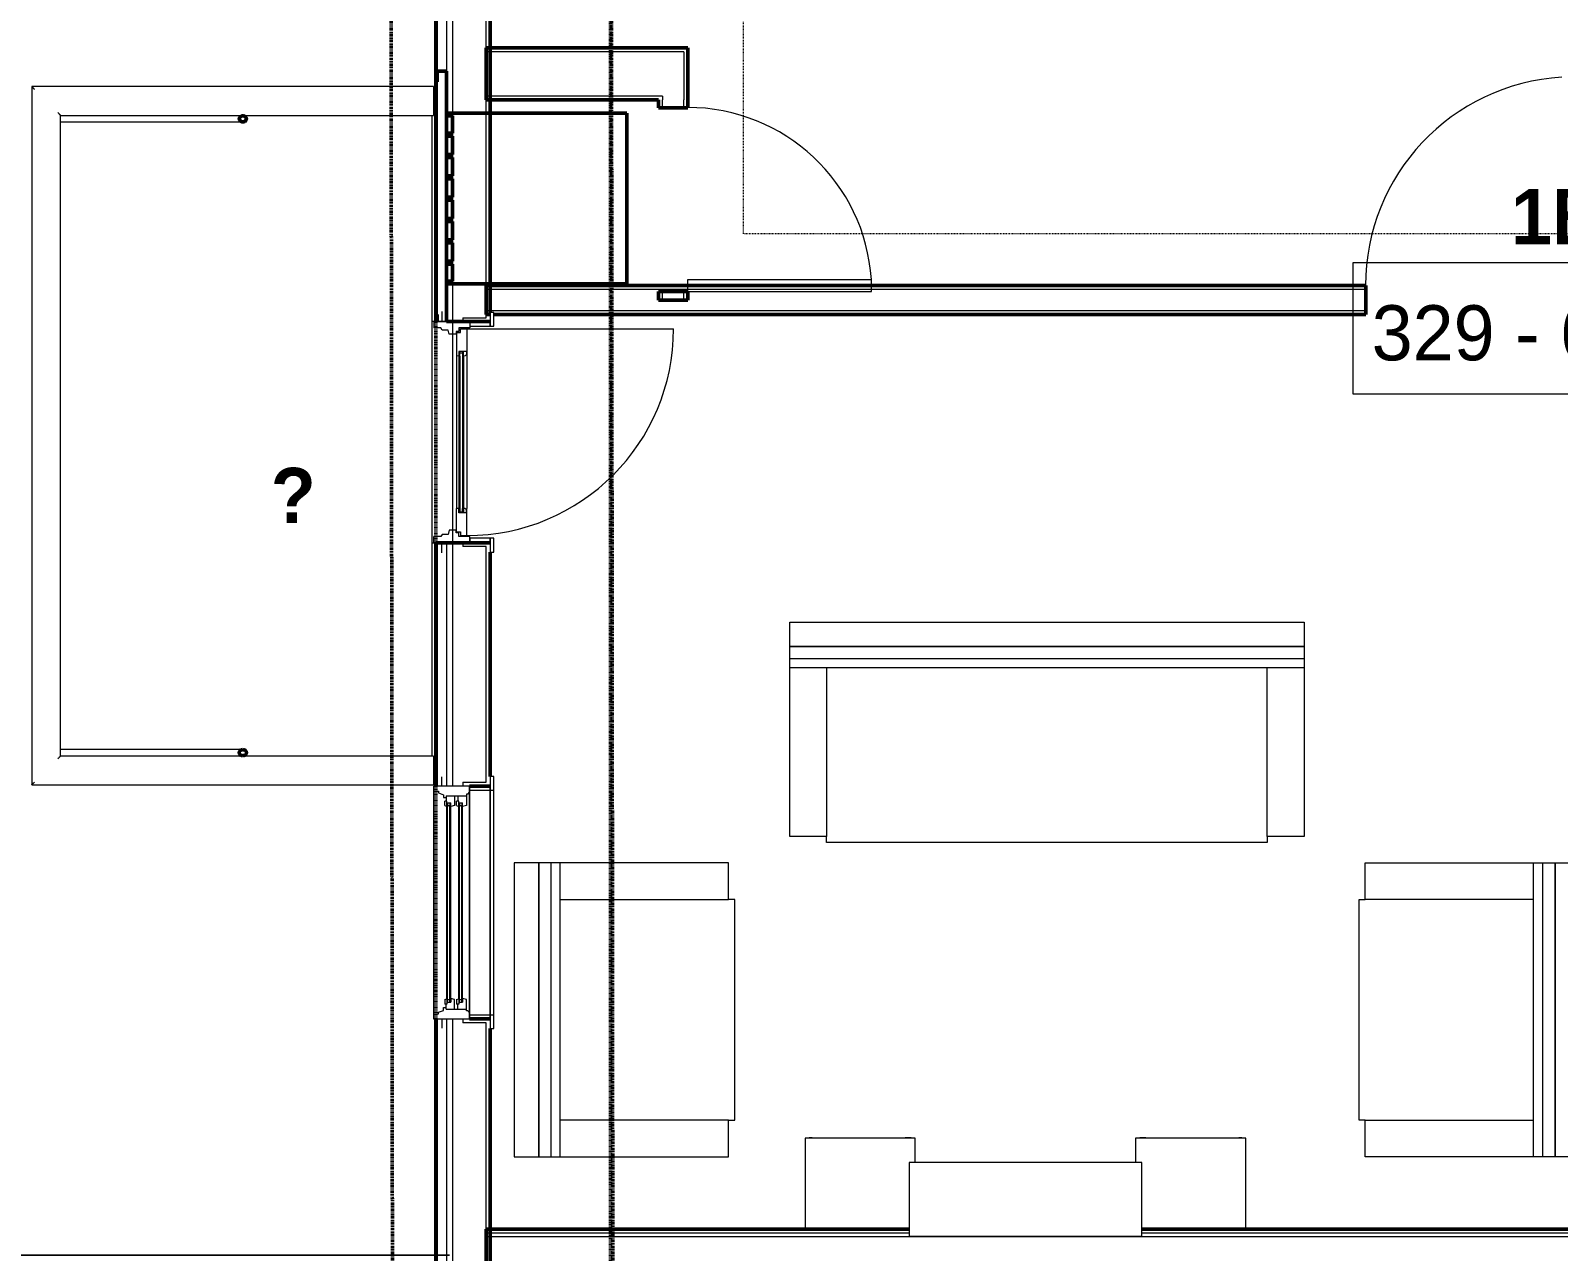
# Model space of a CAD drawing. Header units: inches. Extents: x -4217 to -1814, y 9706 to 12425.
# Drawn here: x -3926.9 to -3677.4, y 10550.8 to 10750.2 of the extents above; entities that cross this region are included whole.
import ezdxf

# ---------------------------------------------------------------- set-up
doc = ezdxf.new("R2010")
doc.units = ezdxf.units.IN
doc.header["$MEASUREMENT"] = 0
for name, pattern in [('Dash', [0.25, 0.125, -0.125]), ('Dash 1_16_', [0.125, 0.0625, -0.0625]), ('Double Dash 3_8_', [1, 0.375, -0.125, 0.125, -0.125, 0.125, -0.125])]:
    doc.linetypes.add(name, pattern=pattern)
for name, color, linetype, lineweight in [('A-ANNO-DIMS', 211, 'Continuous', 9), ('A-ANNO-DIMS-96', 211, 'Continuous', 9), ('A-AREA-IDEN', 2, 'Continuous', 9), ('A-DOOR-1', 250, 'Continuous', 9), ('A-DOOR-2', 90, 'Continuous', 20), ('A-DOOR-FRAM-1', 90, 'Continuous', 20), ('A-DOOR-FRAM-2', 250, 'Continuous', 9), ('A-DOOR-GLAZ-1', 250, 'Continuous', 9), ('A-FLOR-1', 50, 'Continuous', 13), ('A-FLOR-HRAL-1', 254, 'Continuous', 9), ('A-FLOR-HRAL-2', 250, 'Continuous', 9), ('A-GENM-3', 10, 'Continuous', 50), ('A-GLAZ-1', 250, 'Continuous', 9), ('A-GLAZ-2', 90, 'Continuous', 20), ('A-GLAZ-4', 10, 'Continuous', 50), ('A-WALL', 113, 'Continuous', 13), ('A-WALL-3', 10, 'Continuous', 50), ('A-WALL-4', 50, 'Continuous', 13), ('C-PROP-LINE-1', 10, 'Double Dash 3_8_', 50), ('C-PROP-LINE-2', 91, 'Dash 1_16_', 50), ('I-FURN', 30, 'Continuous', 9), ('I-FURN-1', 250, 'Continuous', 9), ('I-FURN-HDLN-1', 250, 'Dash', 9), ('I-WALL-3', 2, 'Continuous', 50)]:
    doc.layers.add(name, color=color, linetype=linetype, lineweight=lineweight)
doc.styles.add('Century Gothic', font='ufonts.com_century-gothic.ttf', dxfattribs={"height": 9})
doc.styles.add('Century Gothic_B', font='GOTHICB.TTF', dxfattribs={"height": 9})
doc.dimstyles.new('OD__1_8__Tol__', dxfattribs={"dimscale": 12, "dimtxt": 9.397514, "dimasz": 1, "dimexe": 0.75, "dimexo": 0.5, "dimgap": 0.125, "dimtad": 1, "dimdec": 3, "dimrnd": 0.125, "dimzin": 3, "dimdsep": 46, "dimlunit": 4, "dimtxsty": 'Century Gothic', "dimblk1": 'OBLIQUE', "dimblk2": 'OBLIQUE', "dimsah": 1, "dimcen": 0.09, "dimdle": 0.75, "dimazin": 0, "dimtfac": 1, "dimtdec": 4, "dimtix": 1, "dimtmove": 0, "dimatfit": 3, "dimfxl": 1, "dimtvp": 1, "dimtfill": 1, "dimfrac": 2, "dimtolj": 1, "dimtzin": 0, "dimarcsym": 2})

# ---------------------------------------------------------------- blocks, each defined once
blk = doc.blocks.new('DIMBLOCK14-FLOOR PLAN - 3RD FLOOR')
at = {"layer": 'A-ANNO-DIMS-96', "lineweight": 50}
for p, q in [((-4043.68, 10550.19), (-4049.68, 10556.19)), ((-4043.68, 10550.19), (-4037.68, 10544.19)), ((-4043.68, 10348.59), (-4049.68, 10354.59)), ((-4043.68, 10348.59), (-4037.68, 10342.59))]:
    blk.add_line(p, q, dxfattribs=at)
at = {"layer": 'A-ANNO-DIMS-96'}
for p, q in [((-3858.47, 10550.19), (-4052.68, 10550.19)), ((-4043.68, 10348.59), (-4043.68, 10550.19)), ((-4043.68, 10550.19), (-3858.47, 10550.19)), ((-3858.47, 10348.59), (-4052.68, 10348.59)), ((-4043.68, 10348.59), (-3858.47, 10348.59))]:
    blk.add_line(p, q, dxfattribs=at)
at = {"layer": 'A-ANNO-DIMS-96', "color": 0, "insert": (-4056.71, 10418.66), "char_height": 9, "width": 73.7481, "attachment_point": 1, "rotation": 90, "line_spacing_factor": 0.984502, "style": 'Century Gothic', "bg_fill": 3, "box_fill_scale": 1.25, "bg_fill_color": 256, "bg_fill_true_color": 13158600, "bg_fill_transparency": 0}
blk.add_mtext('16\' - 9 5/8"', dxfattribs=at)
blk = doc.blocks.new('_Oblique')
at = {"color": 0, "linetype": 'ByBlock', "lineweight": -2}
blk.add_line((-0.5, -0.5), (0.5, 0.5), dxfattribs=at)
blk = doc.blocks.new('DIMBLOCK15-FLOOR PLAN - 3RD FLOOR')
at = {"layer": 'A-ANNO-DIMS-96', "lineweight": 50}
for p, q in [((-4043.68, 10838.19), (-4049.68, 10844.19)), ((-4043.68, 10838.19), (-4037.68, 10832.19)), ((-4043.68, 10550.19), (-4049.68, 10556.19)), ((-4043.68, 10550.19), (-4037.68, 10544.19))]:
    blk.add_line(p, q, dxfattribs=at)
at = {"layer": 'A-ANNO-DIMS-96'}
for p, q in [((-3858.47, 10838.19), (-4052.68, 10838.19)), ((-4043.68, 10550.19), (-4043.68, 10838.19)), ((-4043.68, 10838.19), (-3858.47, 10838.19)), ((-3858.47, 10550.19), (-4052.68, 10550.19)), ((-4043.68, 10550.19), (-3858.47, 10550.19))]:
    blk.add_line(p, q, dxfattribs=at)
at = {"layer": 'A-ANNO-DIMS-96', "color": 0, "insert": (-4056.71, 10674.95), "char_height": 9, "width": 46.1821, "attachment_point": 1, "rotation": 90, "line_spacing_factor": 0.984502, "style": 'Century Gothic', "bg_fill": 3, "box_fill_scale": 1.25, "bg_fill_color": 256, "bg_fill_true_color": 13158600, "bg_fill_transparency": 0}
blk.add_mtext('24\' - 0"', dxfattribs=at)
blk = doc.blocks.new('Railing - Baluster_01-V250-FLOOR PLAN - 3RD FLOOR')
at = {"layer": 'A-FLOR-HRAL-1'}
blk.add_hatch(color=256, dxfattribs=at).paths.add_polyline_path([(0.59, 1.04), (0.59, 1.18), (-0.59, 1.18), (-0.59, 0.59), (0.59, 0.59), (0.59, 0.98)], flags=0)
at = {"layer": 'A-FLOR-HRAL-2'}
for p, q in [((-0.59, 1.18), (0.59, 1.18)), ((-0.59, 0.59), (-0.59, 1.18)), ((0.59, 1.18), (0.59, 0.59))]:
    blk.add_line(p, q, dxfattribs=at)

msp = doc.modelspace()

# ---------------------------------------------------------------- linework, layer by layer
at = {"layer": 'A-AREA-IDEN', "flags": 128}
msp.add_lwpolyline([(-3710.85637, 10712.31898), (-3635.35086, 10712.31898), (-3635.35086, 10690.82292), (-3710.85637, 10690.82292)], close=True, dxfattribs=at)
at = {"layer": 'A-DOOR-1'}
for centre, radius, start, end in [((-3674.79874, 10708.5394), 34.06659, 93.365687, 180), ((-3819.57374, 10707.5519), 30.06659, 3.8140748, 90)]:
    msp.add_arc(centre, radius, start, end, dxfattribs=at)
at = {"layer": 'A-DOOR-2'}
for p, q in [((-3819.57374, 10709.5519), (-3789.57374, 10709.5519)), ((-3819.57374, 10707.5519), (-3819.57374, 10709.5519)), ((-3789.57374, 10707.5519), (-3789.57374, 10709.5519)), ((-3819.57374, 10707.5519), (-3789.57374, 10707.5519))]:
    msp.add_line(p, q, dxfattribs=at)
at = {"layer": 'A-DOOR-FRAM-2'}
for p, q in [((-3851.22374, 10701.9019), (-3851.22374, 10704.1519)), ((-3851.22374, 10665.0269), (-3851.22374, 10667.2769))]:
    msp.add_line(p, q, dxfattribs=at)
at = {"layer": 'A-GENM-3'}
msp.add_line((-3829.53624, 10708.8019), (-3829.53624, 10736.6769), dxfattribs=at)
at = {"layer": 'A-GLAZ-1'}
msp.add_line((-3851.22374, 10587.21518), (-3851.22374, 10628.36361), dxfattribs=at)
at = {"layer": 'A-WALL'}
for p, q in [((-3783.41204, 10553.8144), (-3852.47374, 10553.8144)), ((-3783.41204, 10553.1894), (-3852.47374, 10553.1894)), ((-3555.18063, 10553.8144), (-3745.41204, 10553.8144)), ((-3555.18063, 10553.1894), (-3745.41204, 10553.1894))]:
    msp.add_line(p, q, dxfattribs=at)
at = {"layer": 'A-WALL-3'}
for p, q in [((-3819.57374, 10746.72445), (-3819.57374, 10747.34945)), ((-3819.57374, 10738.84945), (-3819.57374, 10746.72445)), ((-3824.32374, 10738.84945), (-3824.32374, 10737.5519)), ((-3819.57374, 10737.5519), (-3819.57374, 10738.84945)), ((-3824.32374, 10737.5519), (-3819.57374, 10737.5519)), ((-3824.32374, 10707.5519), (-3824.32374, 10706.1644)), ((-3819.57374, 10707.5519), (-3824.32374, 10707.5519)), ((-3824.32374, 10706.1644), (-3819.57374, 10706.1644)), ((-3819.57374, 10706.1644), (-3819.57374, 10707.5519)), ((-3708.79874, 10703.7894), (-3708.79874, 10708.5394)), ((-3851.22374, 10703.7894), (-3708.79874, 10703.7894))]:
    msp.add_line(p, q, dxfattribs=at)
at = {"layer": 'A-WALL-4'}
for p, q in [((-3820.19874, 10746.72445), (-3820.19874, 10739.47445)), ((-3823.69874, 10739.47445), (-3823.69874, 10738.84945)), ((-3823.69874, 10737.5519), (-3823.69874, 10738.84945)), ((-3820.19874, 10739.47445), (-3820.19874, 10738.84945)), ((-3820.19874, 10737.5519), (-3820.19874, 10738.84945)), ((-3823.69874, 10706.1644), (-3823.69874, 10707.5519)), ((-3820.19874, 10706.1644), (-3820.19874, 10707.5519))]:
    msp.add_line(p, q, dxfattribs=at)
at = {"layer": 'C-PROP-LINE-1'}
msp.add_line((-3833.41046, 12088.68951), (-3830.99429, 9768.08086), dxfattribs=at)
at = {"layer": 'C-PROP-LINE-2'}
msp.add_line((-3832.16202, 10010.0894), (-3832.16202, 12088.5894), dxfattribs=at)
at = {"layer": 'I-FURN'}
for p, q in [((-3718.90177, 10649.5894), (-3802.90177, 10649.5894)), ((-3802.90177, 10646.0894), (-3802.90177, 10649.5894)), ((-3802.90177, 10649.5894), (-3718.90177, 10649.5894)), ((-3718.90177, 10649.5894), (-3718.90177, 10646.0894)), ((-3718.90177, 10647.5894), (-3802.90177, 10647.5894)), ((-3802.90177, 10618.5894), (-3802.90177, 10646.0894)), ((-3718.90177, 10646.0894), (-3802.90177, 10646.0894)), ((-3796.90177, 10646.0894), (-3796.90177, 10618.5894)), ((-3724.90177, 10618.5894), (-3724.90177, 10646.0894)), ((-3718.90177, 10646.0894), (-3718.90177, 10618.5894)), ((-3796.90177, 10618.5894), (-3802.90177, 10618.5894)), ((-3796.90177, 10617.5894), (-3796.90177, 10618.5894)), ((-3724.90177, 10617.5894), (-3796.90177, 10617.5894)), ((-3724.90177, 10618.5894), (-3724.90177, 10617.5894)), ((-3718.90177, 10618.5894), (-3724.90177, 10618.5894)), ((-3843.90177, 10566.2644), (-3843.90177, 10614.2644)), ((-3843.90177, 10614.2644), (-3843.90177, 10566.2644)), ((-3840.40177, 10614.2644), (-3843.90177, 10614.2644)), ((-3841.90177, 10566.2644), (-3841.90177, 10614.2644)), ((-3812.90177, 10614.2644), (-3840.40177, 10614.2644)), ((-3840.40177, 10566.2644), (-3840.40177, 10614.2644)), ((-3812.90177, 10608.2644), (-3812.90177, 10614.2644)), ((-3708.90177, 10614.2644), (-3681.40177, 10614.2644)), ((-3708.90177, 10608.2644), (-3708.90177, 10614.2644)), ((-3681.40177, 10614.2644), (-3677.90177, 10614.2644)), ((-3681.40177, 10566.2644), (-3681.40177, 10614.2644)), ((-3679.90177, 10566.2644), (-3679.90177, 10614.2644)), ((-3677.90177, 10566.2644), (-3677.90177, 10614.2644)), ((-3677.90177, 10614.2644), (-3677.90177, 10566.2644)), ((-3840.40177, 10608.2644), (-3812.90177, 10608.2644)), ((-3811.90177, 10608.2644), (-3812.90177, 10608.2644)), ((-3811.90177, 10572.2644), (-3811.90177, 10608.2644)), ((-3709.90177, 10608.2644), (-3708.90177, 10608.2644)), ((-3709.90177, 10572.2644), (-3709.90177, 10608.2644)), ((-3681.40177, 10608.2644), (-3708.90177, 10608.2644)), ((-3812.90177, 10572.2644), (-3840.40177, 10572.2644)), ((-3812.90177, 10572.2644), (-3811.90177, 10572.2644)), ((-3812.90177, 10566.2644), (-3812.90177, 10572.2644)), ((-3708.90177, 10572.2644), (-3709.90177, 10572.2644)), ((-3708.90177, 10572.2644), (-3681.40177, 10572.2644)), ((-3708.90177, 10566.2644), (-3708.90177, 10572.2644)), ((-3843.90177, 10566.2644), (-3840.40177, 10566.2644)), ((-3840.40177, 10566.2644), (-3812.90177, 10566.2644)), ((-3681.40177, 10566.2644), (-3708.90177, 10566.2644)), ((-3677.90177, 10566.2644), (-3681.40177, 10566.2644))]:
    msp.add_line(p, q, dxfattribs=at)
at = {"layer": 'I-FURN-1'}
for p, q in [((-3802.90177, 10649.5894), (-3802.90177, 10653.5894)), ((-3802.90177, 10653.5894), (-3718.90177, 10653.5894)), ((-3718.90177, 10653.5894), (-3718.90177, 10649.5894)), ((-3847.90177, 10614.2644), (-3847.90177, 10566.2644)), ((-3843.90177, 10614.2644), (-3847.90177, 10614.2644)), ((-3677.90177, 10614.2644), (-3673.90177, 10614.2644)), ((-3782.41204, 10569.3144), (-3800.41204, 10569.3144)), ((-3800.41204, 10569.3144), (-3800.41204, 10554.4394)), ((-3799.26242, 10569.34545), (-3799.75153, 10569.34545)), ((-3799.26242, 10569.31431), (-3799.26242, 10569.34545)), ((-3783.07494, 10569.3462), (-3784.06941, 10569.3462)), ((-3784.06941, 10569.3462), (-3784.06941, 10569.31431)), ((-3783.07494, 10569.31431), (-3783.07494, 10569.3462)), ((-3782.41204, 10565.3144), (-3782.41204, 10569.3144)), ((-3728.41204, 10569.3144), (-3746.41204, 10569.3144)), ((-3746.41204, 10569.3144), (-3746.41204, 10565.3144)), ((-3745.74913, 10569.3462), (-3745.74913, 10569.31431)), ((-3744.75466, 10569.3462), (-3745.74913, 10569.3462)), ((-3744.75466, 10569.31431), (-3744.75466, 10569.3462)), ((-3729.07254, 10569.34545), (-3729.56165, 10569.34545)), ((-3729.56165, 10569.34545), (-3729.56165, 10569.31431)), ((-3728.41204, 10554.4394), (-3728.41204, 10569.3144)), ((-3847.90177, 10566.2644), (-3843.90177, 10566.2644)), ((-3745.41204, 10565.3144), (-3783.41204, 10565.3144)), ((-3783.41204, 10565.3144), (-3783.41204, 10553.3144)), ((-3745.41204, 10553.3144), (-3745.41204, 10565.3144)), ((-3673.90177, 10566.2644), (-3677.90177, 10566.2644)), ((-3783.41204, 10553.3144), (-3745.41204, 10553.3144)), ((-3783.41204, 10553.1894), (-3783.41204, 10553.3144)), ((-3783.41204, 10553.3144), (-3745.41204, 10553.3144)), ((-3745.41204, 10553.1894), (-3783.41204, 10553.1894)), ((-3745.41204, 10553.3144), (-3745.41204, 10553.1894))]:
    msp.add_line(p, q, dxfattribs=at)
at = {"layer": 'I-FURN-HDLN-1'}
for p, q in [((-3810.43367, 10717.0019), (-3810.43367, 10833.0019)), ((-3672.43367, 10717.0019), (-3810.43367, 10717.0019))]:
    msp.add_line(p, q, dxfattribs=at)
at = {"layer": 'I-WALL-3'}
for p, q in [((-3783.41204, 10554.4394), (-3852.47374, 10554.4394)), ((-3852.47374, 10554.4394), (-3852.47374, 10545.9394)), ((-3555.18063, 10554.4394), (-3745.41204, 10554.4394))]:
    msp.add_line(p, q, dxfattribs=at)

# ---------------------------------------------------------------- texts
at = {"layer": 'A-AREA-IDEN', "char_height": 9, "attachment_point": 1}
for s, insert, width, style in [('1BD', (-3685.10362, 10724.28713), 28.785, 'Century Gothic_B'), ('329 - 698 SF', (-3707.85637, 10705.31898), 83.931, 'Century Gothic'), ('\\fCentury Gothic|b1|i0|c0|p34|;?', (-3887.67234, 10678.76772), 8.787, 'Century Gothic_B')]:
    msp.add_mtext(s, dxfattribs=dict(at, insert=insert, width=width, style=style))

# ---------------------------------------------------------------- next in the draw order: dimensions: what is measured, and where the dimension line sits
at = {"layer": 'A-ANNO-DIMS'}
dim = msp.add_linear_dim(base=(-4043.67756, 10550.1894), p1=(-3852.47374, 10348.5894), p2=(-3852.47374, 10550.1894), angle=90, dimstyle='OD__1_8__Tol__', override={"dimpost": '<>', "dimfxl": 201.6}, dxfattribs=at)
dim.commit()
dim.dimension.update_dxf_attribs({"geometry": 'DIMBLOCK14-FLOOR PLAN - 3RD FLOOR', "text_midpoint": (-4050.40257, 10449.3894)})

# ---------------------------------------------------------------- next in the draw order: dimensions: what is measured, and where the dimension line sits
dim = msp.add_linear_dim(base=(-4043.67756, 10838.1894), p1=(-3852.47374, 10550.1894), p2=(-3852.47374, 10838.1894), angle=90, dimstyle='OD__1_8__Tol__', override={"dimpost": '<>', "dimfxl": 288}, dxfattribs=at)
dim.commit()
dim.dimension.update_dxf_attribs({"geometry": 'DIMBLOCK15-FLOOR PLAN - 3RD FLOOR', "text_midpoint": (-4049.90393, 10694.1894)})

# ---------------------------------------------------------------- next in the draw order: linework, layer by layer
at = {"layer": 'A-DOOR-1'}
msp.add_line((-3855.62999, 10701.4644), (-3821.87999, 10701.4644), dxfattribs=at)
msp.add_arc((-3855.62999, 10701.4644), 33.75, 270, 0, dxfattribs=at)
at = {"layer": 'A-DOOR-2'}
for p, q in [((-3856.703, 10700.84804), (-3856.69224, 10701.4644)), ((-3856.69224, 10701.4644), (-3855.62999, 10701.4644)), ((-3855.62999, 10701.4644), (-3855.62999, 10697.0269)), ((-3857.34849, 10700.84804), (-3856.703, 10700.84804)), ((-3857.34849, 10700.84804), (-3857.34849, 10697.0269)), ((-3857.34874, 10697.0269), (-3857.34874, 10672.1519)), ((-3857.03624, 10697.0269), (-3857.34849, 10697.05724)), ((-3856.94224, 10697.0269), (-3857.03624, 10697.0269)), ((-3856.94224, 10697.7769), (-3856.94224, 10697.0269)), ((-3855.62999, 10697.7769), (-3856.94224, 10697.7769)), ((-3856.19224, 10697.0269), (-3856.19224, 10697.7769)), ((-3856.13024, 10697.0269), (-3856.19224, 10697.0269)), ((-3855.94424, 10697.0579), (-3856.13024, 10697.0269)), ((-3855.69224, 10697.26293), (-3855.94424, 10697.0579)), ((-3855.69224, 10697.7769), (-3855.69224, 10697.26293)), ((-3855.62999, 10697.7769), (-3855.69224, 10697.7769)), ((-3855.62999, 10697.0269), (-3855.62999, 10672.1519)), ((-3857.34849, 10668.33075), (-3857.34849, 10672.1519)), ((-3857.03624, 10672.1519), (-3857.34849, 10672.12155)), ((-3856.94224, 10672.1519), (-3857.03624, 10672.1519)), ((-3856.94224, 10671.4019), (-3856.94224, 10672.1519)), ((-3855.62999, 10671.4019), (-3856.94224, 10671.4019)), ((-3856.19224, 10672.1519), (-3856.19224, 10671.4019)), ((-3856.13024, 10672.1519), (-3856.19224, 10672.1519)), ((-3855.94424, 10672.1209), (-3856.13024, 10672.1519)), ((-3855.69224, 10671.91587), (-3855.94424, 10672.1209)), ((-3855.69224, 10671.4019), (-3855.69224, 10671.91587)), ((-3855.62999, 10671.4019), (-3855.69224, 10671.4019)), ((-3855.62999, 10667.7144), (-3855.62999, 10672.1519)), ((-3857.34849, 10668.33075), (-3856.703, 10668.33075)), ((-3856.703, 10668.33075), (-3856.69224, 10667.7144)), ((-3856.69224, 10667.7144), (-3855.62999, 10667.7144))]:
    msp.add_line(p, q, dxfattribs=at)
at = {"layer": 'A-DOOR-FRAM-1'}
for p, q in [((-3859.72374, 10704.2769), (-3859.72374, 10702.6519)), ((-3860.72374, 10702.6519), (-3861.29903, 10702.6519)), ((-3861.03624, 10702.6519), (-3855.16124, 10702.6519)), ((-3861.03624, 10702.6519), (-3861.03624, 10701.62065)), ((-3859.91459, 10701.62065), (-3861.03624, 10701.62065)), ((-3858.97374, 10702.6519), (-3860.47374, 10702.6519)), ((-3859.67389, 10701.2769), (-3859.91459, 10701.62065)), ((-3858.67274, 10701.2769), (-3859.67389, 10701.2769)), ((-3858.51756, 10700.5894), (-3858.67274, 10701.2769)), ((-3856.94324, 10701.62065), (-3856.94324, 10701.0419)), ((-3855.16124, 10701.62065), (-3856.94324, 10701.62065)), ((-3855.16124, 10702.6519), (-3855.16124, 10701.62065)), ((-3857.38024, 10700.5894), (-3858.51756, 10700.5894)), ((-3856.94324, 10701.0419), (-3857.38024, 10701.0419)), ((-3857.38024, 10701.0419), (-3857.38024, 10700.5894)), ((-3861.29903, 10666.5269), (-3860.72374, 10666.5269)), ((-3859.91459, 10667.55815), (-3861.03624, 10667.55815)), ((-3861.03624, 10666.5269), (-3861.03624, 10667.55815)), ((-3861.03624, 10666.5269), (-3855.16124, 10666.5269)), ((-3859.67389, 10667.9019), (-3859.91459, 10667.55815)), ((-3859.72374, 10664.9019), (-3859.72374, 10666.5269)), ((-3858.67274, 10667.9019), (-3859.67389, 10667.9019)), ((-3858.51756, 10668.5894), (-3858.67274, 10667.9019)), ((-3857.38024, 10668.5894), (-3858.51756, 10668.5894)), ((-3857.38024, 10668.1369), (-3857.38024, 10668.5894)), ((-3856.94324, 10668.1369), (-3857.38024, 10668.1369)), ((-3856.94324, 10667.55815), (-3856.94324, 10668.1369)), ((-3855.16124, 10667.55815), (-3856.94324, 10667.55815)), ((-3855.16124, 10666.5269), (-3855.16124, 10667.55815)), ((-3855.16124, 10666.9019), (-3855.16124, 10666.5269))]:
    msp.add_line(p, q, dxfattribs=at)
at = {"layer": 'A-DOOR-FRAM-2'}
for p, q in [((-3851.84874, 10704.1519), (-3851.84874, 10701.9019)), ((-3851.22374, 10704.1519), (-3851.84874, 10704.1519)), ((-3855.16124, 10702.5269), (-3855.16124, 10701.9019)), ((-3851.84874, 10702.5269), (-3855.16124, 10702.5269)), ((-3855.16124, 10701.9019), (-3851.84874, 10701.9019)), ((-3851.84874, 10701.9019), (-3851.84874, 10702.5269)), ((-3851.84874, 10701.9019), (-3851.22374, 10701.9019)), ((-3855.16124, 10667.2769), (-3855.16124, 10666.6519)), ((-3851.84874, 10667.2769), (-3855.16124, 10667.2769)), ((-3855.16124, 10666.6519), (-3851.84874, 10666.6519)), ((-3851.84874, 10666.6519), (-3851.84874, 10667.2769)), ((-3851.84874, 10667.2769), (-3851.84874, 10665.0269)), ((-3851.22374, 10667.2769), (-3851.84874, 10667.2769)), ((-3851.84874, 10665.0269), (-3851.22374, 10665.0269))]:
    msp.add_line(p, q, dxfattribs=at)
at = {"layer": 'A-DOOR-GLAZ-1'}
for p, q in [((-3856.94249, 10697.0269), (-3856.94249, 10672.1519)), ((-3856.78624, 10697.0269), (-3856.78624, 10697.7769)), ((-3856.78624, 10697.5669), (-3856.34874, 10697.5669)), ((-3856.78624, 10697.0269), (-3856.78624, 10672.1519)), ((-3856.34874, 10697.7769), (-3856.34874, 10697.0269)), ((-3856.34874, 10697.0269), (-3856.34874, 10672.1519)), ((-3856.19249, 10697.0269), (-3856.19249, 10672.1519)), ((-3856.78624, 10672.1519), (-3856.78624, 10671.4019)), ((-3856.78624, 10671.6119), (-3856.34874, 10671.6119)), ((-3856.34874, 10671.4019), (-3856.34874, 10672.1519))]:
    msp.add_line(p, q, dxfattribs=at)
at = {"layer": 'A-FLOR-1'}
for p, q in [((-3861.29903, 10631.71381), (-3861.29903, 10736.3144)), ((-3857.97374, 10702.6519), (-3857.97374, 10666.5269))]:
    msp.add_line(p, q, dxfattribs=at)
at = {"layer": 'A-FLOR-HRAL-2'}
for p, q in [((-3861.11153, 10741.03881), (-3926.72374, 10741.03881)), ((-3926.72374, 10741.03881), (-3926.72374, 10626.9894)), ((-3861.11153, 10741.03881), (-3861.11153, 10740.56636)), ((-3861.11153, 10740.56636), (-3861.11153, 10736.78684)), ((-3921.99933, 10736.3144), (-3861.11153, 10736.3144)), ((-3921.99933, 10631.71381), (-3921.99933, 10736.3144)), ((-3861.11153, 10736.78684), (-3861.11153, 10736.3144)), ((-3861.11153, 10631.71381), (-3921.99933, 10631.71381)), ((-3861.11153, 10631.71381), (-3861.11153, 10631.24136)), ((-3861.11153, 10631.24136), (-3861.11153, 10627.46184)), ((-3926.72374, 10626.9894), (-3861.11153, 10626.9894)), ((-3861.11153, 10627.46184), (-3861.11153, 10626.9894))]:
    msp.add_line(p, q, dxfattribs=at)
for points, knots in [([(-3926.72374, 10741.03881), (-3926.72355, 10741.03881), (-3926.71568, 10741.03066), (-3926.68893, 10741.00409), (-3926.66163, 10740.97668), (-3926.63294, 10740.94799), (-3926.60658, 10740.92182), (-3926.57865, 10740.89362), (-3926.53967, 10740.85479), (-3926.49669, 10740.81185), (-3926.46058, 10740.77547), (-3926.42271, 10740.7379), (-3926.35425, 10740.66943), (-3926.29344, 10740.60759), (-3926.2513, 10740.56636)], [0, 0, 0, 0, 0.166666667, 0.25, 0.333333333, 0.416666667, 0.458333333, 0.5, 0.583333333, 0.666666667, 0.708333333, 0.75, 0.833333333, 1, 1, 1, 1]), ([(-3922.47177, 10736.78684), (-3922.42962, 10736.74561), (-3922.36887, 10736.68377), (-3922.29049, 10736.60552), (-3922.24402, 10736.55921), (-3922.2093, 10736.52418), (-3922.17553, 10736.49064), (-3922.14443, 10736.45958), (-3922.11648, 10736.43138), (-3922.09012, 10736.40521), (-3922.06144, 10736.37652), (-3922.03413, 10736.34911), (-3922.00739, 10736.32254), (-3921.99951, 10736.3144), (-3921.99933, 10736.3144)], [0, 0, 0, 0, 0.166666667, 0.25, 0.333333333, 0.375, 0.416666667, 0.5, 0.541666667, 0.583333333, 0.666666667, 0.75, 0.833333333, 1, 1, 1, 1]), ([(-3922.47177, 10631.24136), (-3922.43054, 10631.28351), (-3922.3687, 10631.34426), (-3922.29046, 10631.42264), (-3922.24414, 10631.46911), (-3922.20911, 10631.50383), (-3922.17558, 10631.5376), (-3922.14451, 10631.56871), (-3922.11631, 10631.59665), (-3922.09015, 10631.62301), (-3922.06145, 10631.6517), (-3922.03404, 10631.679), (-3922.00747, 10631.70575), (-3921.99933, 10631.71362), (-3921.99933, 10631.71381)], [0, 0, 0, 0, 0.166666667, 0.25, 0.333333333, 0.375, 0.416666667, 0.5, 0.541666667, 0.583333333, 0.666666667, 0.75, 0.833333333, 1, 1, 1, 1]), ([(-3926.72374, 10626.9894), (-3926.72374, 10626.98958), (-3926.71559, 10626.99745), (-3926.68902, 10627.0242), (-3926.66161, 10627.0515), (-3926.63292, 10627.08019), (-3926.60675, 10627.10655), (-3926.57855, 10627.13448), (-3926.53972, 10627.17347), (-3926.49678, 10627.21645), (-3926.4604, 10627.25256), (-3926.42283, 10627.29042), (-3926.35436, 10627.35888), (-3926.29252, 10627.41969), (-3926.2513, 10627.46184)], [0, 0, 0, 0, 0.166666667, 0.25, 0.333333333, 0.416666667, 0.458333333, 0.5, 0.583333333, 0.666666667, 0.708333333, 0.75, 0.833333333, 1, 1, 1, 1])]:
    msp.add_open_spline(points, degree=3, knots=knots, dxfattribs=at)
at = {"layer": 'A-GENM-3'}
for p, q in [((-3829.53624, 10736.6769), (-3858.97374, 10736.6769)), ((-3858.97374, 10736.6769), (-3858.97374, 10736.2394)), ((-3858.97374, 10736.2394), (-3857.97374, 10736.2394)), ((-3857.97374, 10736.2394), (-3857.97374, 10733.44252)), ((-3857.97374, 10733.44252), (-3858.97374, 10733.44252)), ((-3858.97374, 10733.44252), (-3858.97374, 10732.94252)), ((-3858.97374, 10732.94252), (-3857.97374, 10732.94252)), ((-3857.97374, 10732.94252), (-3857.97374, 10729.95815)), ((-3857.97374, 10729.95815), (-3858.97374, 10729.95815)), ((-3858.97374, 10729.95815), (-3858.97374, 10729.45815)), ((-3858.97374, 10729.45815), (-3857.97374, 10729.45815)), ((-3857.97374, 10729.45815), (-3857.97374, 10726.47377)), ((-3857.97374, 10726.47377), (-3858.97374, 10726.47377)), ((-3858.97374, 10726.47377), (-3858.97374, 10725.97377)), ((-3858.97374, 10725.97377), (-3857.97374, 10725.97377)), ((-3857.97374, 10725.97377), (-3857.97374, 10722.9894)), ((-3857.97374, 10722.9894), (-3858.97374, 10722.9894)), ((-3858.97374, 10722.9894), (-3858.97374, 10722.4894)), ((-3858.97374, 10722.4894), (-3857.97374, 10722.4894)), ((-3857.97374, 10722.4894), (-3857.97374, 10719.50502)), ((-3857.97374, 10719.50502), (-3858.97374, 10719.50502)), ((-3858.97374, 10719.50502), (-3858.97374, 10719.00502)), ((-3858.97374, 10719.00502), (-3857.97374, 10719.00502)), ((-3857.97374, 10719.00502), (-3857.97374, 10716.02065)), ((-3857.97374, 10716.02065), (-3858.97374, 10716.02065)), ((-3858.97374, 10716.02065), (-3858.97374, 10715.52065)), ((-3858.97374, 10715.52065), (-3857.97374, 10715.52065)), ((-3857.97374, 10715.52065), (-3857.97374, 10712.53627)), ((-3857.97374, 10712.53627), (-3858.97374, 10712.53627)), ((-3858.97374, 10712.53627), (-3858.97374, 10712.03627)), ((-3858.97374, 10712.03627), (-3857.97374, 10712.03627)), ((-3857.97374, 10712.03627), (-3857.97374, 10709.2394)), ((-3857.97374, 10709.2394), (-3858.97374, 10709.2394)), ((-3858.97374, 10709.2394), (-3858.97374, 10708.8019)), ((-3858.97374, 10708.8019), (-3829.53624, 10708.8019))]:
    msp.add_line(p, q, dxfattribs=at)
at = {"layer": 'A-GLAZ-1'}
for p, q in [((-3855.22374, 10626.73861), (-3855.22374, 10588.84018)), ((-3851.84874, 10626.73861), (-3855.22374, 10626.73861)), ((-3851.84874, 10628.36361), (-3851.84874, 10587.21518)), ((-3851.22374, 10628.36361), (-3851.84874, 10628.36361)), ((-3851.84874, 10588.84018), (-3851.84874, 10626.73861)), ((-3858.78624, 10624.08236), (-3858.78624, 10623.48861)), ((-3858.41124, 10624.08236), (-3858.41124, 10623.48861)), ((-3856.84874, 10624.08236), (-3856.84874, 10623.48861)), ((-3856.47374, 10624.08236), (-3856.47374, 10623.48861)), ((-3855.22374, 10626.11361), (-3851.84874, 10626.11361)), ((-3851.84874, 10626.11361), (-3851.22374, 10626.11361)), ((-3858.91124, 10592.09018), (-3858.91124, 10623.48861)), ((-3858.78624, 10623.61361), (-3858.41124, 10623.61361)), ((-3858.78624, 10592.09018), (-3858.78624, 10623.48861)), ((-3858.41124, 10592.09018), (-3858.41124, 10623.48861)), ((-3858.28624, 10592.09018), (-3858.28624, 10623.48861)), ((-3856.97374, 10592.09018), (-3856.97374, 10623.48861)), ((-3856.84874, 10623.61361), (-3856.47374, 10623.61361)), ((-3856.84874, 10592.09018), (-3856.84874, 10623.48861)), ((-3856.47374, 10592.09018), (-3856.47374, 10623.48861)), ((-3856.34874, 10592.09018), (-3856.34874, 10623.48861)), ((-3858.78624, 10591.49643), (-3858.78624, 10592.09018)), ((-3858.78624, 10591.96518), (-3858.41124, 10591.96518)), ((-3858.41124, 10591.49643), (-3858.41124, 10592.09018)), ((-3856.84874, 10591.49643), (-3856.84874, 10592.09018)), ((-3856.84874, 10591.96518), (-3856.47374, 10591.96518)), ((-3856.47374, 10591.49643), (-3856.47374, 10592.09018)), ((-3855.22374, 10589.46518), (-3851.84874, 10589.46518)), ((-3855.22374, 10588.84018), (-3851.84874, 10588.84018)), ((-3851.84874, 10589.46518), (-3851.22374, 10589.46518)), ((-3851.84874, 10587.21518), (-3851.22374, 10587.21518))]:
    msp.add_line(p, q, dxfattribs=at)
at = {"layer": 'A-GLAZ-2'}
for p, q in [((-3861.09874, 10626.80111), (-3861.09874, 10588.77768)), ((-3855.22374, 10626.80111), (-3861.09874, 10626.80111)), ((-3859.72374, 10626.80111), (-3859.72374, 10628.30111)), ((-3855.22374, 10588.77768), (-3855.22374, 10626.80111)), ((-3861.09874, 10625.98861), (-3860.28624, 10625.98861)), ((-3860.28624, 10625.98861), (-3860.28624, 10625.71393)), ((-3860.28624, 10625.71393), (-3859.47374, 10625.39486)), ((-3859.47374, 10625.39486), (-3859.47374, 10624.92611)), ((-3859.47374, 10624.92611), (-3859.03624, 10624.92611)), ((-3859.25499, 10623.64486), (-3859.25499, 10624.36361)), ((-3858.91124, 10624.36361), (-3859.25499, 10624.36361)), ((-3859.03624, 10625.20736), (-3859.03624, 10624.36361)), ((-3859.03624, 10625.20736), (-3855.72374, 10625.20736)), ((-3858.91124, 10623.49174), (-3858.91124, 10624.36361)), ((-3858.91124, 10624.08236), (-3858.28624, 10624.08236)), ((-3858.28624, 10623.48861), (-3858.28624, 10624.08236)), ((-3857.66124, 10625.20736), (-3857.66124, 10623.64486)), ((-3857.31749, 10623.64486), (-3857.31749, 10624.36361)), ((-3856.97374, 10624.36361), (-3857.31749, 10624.36361)), ((-3857.09874, 10625.20736), (-3857.09874, 10624.36361)), ((-3856.97374, 10623.49174), (-3856.97374, 10624.36361)), ((-3856.97374, 10624.08236), (-3856.34874, 10624.08236)), ((-3856.34874, 10623.48861), (-3856.34874, 10624.08236)), ((-3855.5039, 10625.45736), (-3855.72374, 10625.45736)), ((-3855.72374, 10625.45736), (-3855.72374, 10623.64486)), ((-3855.5039, 10625.45736), (-3855.22374, 10625.79125)), ((-3859.25499, 10623.64486), (-3858.91124, 10623.49174)), ((-3857.66124, 10623.64486), (-3858.28624, 10623.48861)), ((-3857.31749, 10623.64486), (-3856.97374, 10623.49174)), ((-3855.72374, 10623.64486), (-3856.34874, 10623.48861)), ((-3859.25499, 10591.93393), (-3858.91124, 10592.08705)), ((-3859.25499, 10591.93393), (-3859.25499, 10591.21518)), ((-3858.91124, 10592.08705), (-3858.91124, 10591.21518)), ((-3858.91124, 10591.49643), (-3858.28624, 10591.49643)), ((-3858.28624, 10592.09018), (-3858.28624, 10591.49643)), ((-3857.66124, 10591.93393), (-3858.28624, 10592.09018)), ((-3857.66124, 10590.37143), (-3857.66124, 10591.93393)), ((-3857.31749, 10591.93393), (-3856.97374, 10592.08705)), ((-3857.31749, 10591.93393), (-3857.31749, 10591.21518)), ((-3856.97374, 10592.08705), (-3856.97374, 10591.21518)), ((-3856.97374, 10591.49643), (-3856.34874, 10591.49643)), ((-3856.34874, 10592.09018), (-3856.34874, 10591.49643)), ((-3855.72374, 10591.93393), (-3856.34874, 10592.09018)), ((-3855.72374, 10590.12143), (-3855.72374, 10591.93393)), ((-3861.09874, 10589.59018), (-3860.28624, 10589.59018)), ((-3860.28624, 10589.86486), (-3859.47374, 10590.18393)), ((-3860.28624, 10589.59018), (-3860.28624, 10589.86486)), ((-3859.47374, 10590.65268), (-3859.03624, 10590.65268)), ((-3859.47374, 10590.18393), (-3859.47374, 10590.65268)), ((-3858.91124, 10591.21518), (-3859.25499, 10591.21518)), ((-3859.03624, 10590.37143), (-3859.03624, 10591.21518)), ((-3859.03624, 10590.37143), (-3855.72374, 10590.37143)), ((-3856.97374, 10591.21518), (-3857.31749, 10591.21518)), ((-3857.09874, 10590.37143), (-3857.09874, 10591.21518)), ((-3855.5039, 10590.12143), (-3855.72374, 10590.12143)), ((-3855.5039, 10590.12143), (-3855.22374, 10589.78755)), ((-3861.09874, 10588.77768), (-3855.22374, 10588.77768)), ((-3859.72374, 10588.77768), (-3859.72374, 10587.27768))]:
    msp.add_line(p, q, dxfattribs=at)
at = {"layer": 'A-GLAZ-4'}
for p, q in [((-3860.72374, 10741.81361), (-3860.72374, 10739.26715)), ((-3860.66124, 10739.26715), (-3860.66124, 10741.81361)), ((-3860.72374, 10738.08605), (-3860.72374, 10703.79018)), ((-3860.66124, 10703.79018), (-3860.66124, 10738.08605))]:
    msp.add_line(p, q, dxfattribs=at)
at = {"layer": 'A-WALL-3'}
for p, q in [((-3860.72374, 10780.77768), (-3860.72374, 10741.81361)), ((-3851.84874, 10704.1519), (-3851.84874, 10779.21518)), ((-3819.57374, 10747.34945), (-3852.47374, 10747.34945)), ((-3852.47374, 10747.34945), (-3852.47374, 10738.84945)), ((-3860.47374, 10741.81361), (-3860.47374, 10743.56361)), ((-3860.47374, 10743.56361), (-3858.97374, 10743.56361)), ((-3858.97374, 10743.56361), (-3858.97374, 10702.6519)), ((-3860.72374, 10741.81361), (-3860.47374, 10741.81361)), ((-3852.47374, 10738.84945), (-3824.32374, 10738.84945)), ((-3708.79874, 10708.5394), (-3852.47374, 10708.5394)), ((-3852.47374, 10708.5394), (-3852.47374, 10703.7894)), ((-3860.47374, 10703.79018), (-3860.72374, 10703.79018)), ((-3860.72374, 10703.79018), (-3860.72374, 10702.6519)), ((-3860.47374, 10702.6519), (-3860.47374, 10703.79018)), ((-3852.47374, 10703.7894), (-3851.84874, 10703.7894)), ((-3860.72374, 10702.6519), (-3860.47374, 10702.6519)), ((-3858.97374, 10702.6519), (-3851.84874, 10702.6519)), ((-3851.84874, 10666.5269), (-3860.72374, 10666.5269)), ((-3860.72374, 10666.5269), (-3860.72374, 10626.80111)), ((-3851.84874, 10628.36361), (-3851.84874, 10665.0269)), ((-3855.22374, 10626.80111), (-3851.84874, 10626.80111)), ((-3860.72374, 10588.77768), (-3860.72374, 10511.60111)), ((-3851.84874, 10588.77768), (-3855.22374, 10588.77768)), ((-3851.84874, 10513.16361), (-3851.84874, 10587.21518))]:
    msp.add_line(p, q, dxfattribs=at)
at = {"layer": 'A-WALL-3', "flags": 128}
for points in [[(-3892.24315, 10736.25262), (-3892.38425, 10736.23809), (-3892.51714, 10736.19535), (-3892.63412, 10736.12687), (-3892.72837, 10736.03665), (-3892.79442, 10735.92992), (-3892.82844, 10735.81289), (-3892.82844, 10735.69235), (-3892.79442, 10735.57532), (-3892.72837, 10735.46859), (-3892.63412, 10735.37836), (-3892.51714, 10735.30989), (-3892.38425, 10735.26715), (-3892.24315, 10735.25262)], [(-3892.24315, 10735.25262), (-3892.10205, 10735.26715), (-3891.96915, 10735.30989), (-3891.85218, 10735.37836), (-3891.75793, 10735.46859), (-3891.69187, 10735.57532), (-3891.65786, 10735.69235), (-3891.65786, 10735.81289), (-3891.69187, 10735.92992), (-3891.75793, 10736.03665), (-3891.85218, 10736.12687), (-3891.96915, 10736.19535), (-3892.10205, 10736.23809), (-3892.24315, 10736.25262)], [(-3892.24315, 10632.75884), (-3892.38425, 10632.74431), (-3892.51714, 10632.70157), (-3892.63412, 10632.6331), (-3892.72837, 10632.54287), (-3892.79442, 10632.43614), (-3892.82844, 10632.31911), (-3892.82844, 10632.19857), (-3892.79442, 10632.08154), (-3892.72837, 10631.97481), (-3892.63412, 10631.88459), (-3892.51714, 10631.81611), (-3892.38425, 10631.77337), (-3892.24315, 10631.75884)], [(-3892.24315, 10631.75884), (-3892.10205, 10631.77337), (-3891.96915, 10631.81611), (-3891.85218, 10631.88459), (-3891.75793, 10631.97481), (-3891.69187, 10632.08154), (-3891.65786, 10632.19857), (-3891.65786, 10632.31911), (-3891.69187, 10632.43614), (-3891.75793, 10632.54287), (-3891.85218, 10632.6331), (-3891.96915, 10632.70157), (-3892.10205, 10632.74431), (-3892.24315, 10632.75884)]]:
    msp.add_lwpolyline(points, dxfattribs=at)
at = {"layer": 'A-WALL-4'}
for p, q in [((-3860.47374, 10780.77768), (-3860.47374, 10743.56361)), ((-3858.97374, 10780.77768), (-3858.97374, 10743.56361)), ((-3857.97374, 10780.77768), (-3857.97374, 10702.6519)), ((-3852.47374, 10703.2769), (-3852.47374, 10780.15268)), ((-3820.19874, 10746.72445), (-3852.47374, 10746.72445)), ((-3823.69874, 10739.47445), (-3852.47374, 10739.47445)), ((-3892.24315, 10736.25262), (-3921.99934, 10736.25262)), ((-3921.99949, 10735.25262), (-3892.24315, 10735.25262)), ((-3708.79874, 10707.9144), (-3852.47374, 10707.9144)), ((-3708.79874, 10704.4144), (-3852.47374, 10704.4144)), ((-3856.28624, 10703.2769), (-3856.28624, 10702.6519)), ((-3856.28624, 10703.2769), (-3852.47374, 10703.2769)), ((-3860.47374, 10666.5269), (-3860.47374, 10626.80111)), ((-3858.97374, 10666.5269), (-3858.97374, 10626.80111)), ((-3857.97374, 10666.5269), (-3857.97374, 10626.80111)), ((-3856.28624, 10666.5269), (-3856.28624, 10665.9019)), ((-3852.47374, 10665.9019), (-3856.28624, 10665.9019)), ((-3852.47374, 10627.42611), (-3852.47374, 10665.9019)), ((-3892.24315, 10632.75884), (-3921.99933, 10632.75884)), ((-3921.99933, 10631.75884), (-3892.24315, 10631.75884)), ((-3856.28624, 10627.42611), (-3856.28624, 10626.80111)), ((-3856.28624, 10627.42611), (-3852.47374, 10627.42611)), ((-3860.47374, 10588.77768), (-3860.47374, 10511.60111)), ((-3858.97374, 10588.77768), (-3858.97374, 10511.60111)), ((-3857.97374, 10588.77768), (-3857.97374, 10511.60111)), ((-3856.28624, 10588.77768), (-3856.28624, 10588.15268)), ((-3852.47374, 10588.15268), (-3856.28624, 10588.15268)), ((-3852.47374, 10512.22611), (-3852.47374, 10588.15268))]:
    msp.add_line(p, q, dxfattribs=at)
at = {"layer": 'C-PROP-LINE-1'}
msp.add_line((-3869.44796, 12124.68951), (-3867.12227, 9890.97905), dxfattribs=at)
at = {"layer": 'C-PROP-LINE-2'}
msp.add_line((-3860.72374, 9980.1894), (-3860.72374, 11434.3894), dxfattribs=at)

# ---------------------------------------------------------------- next in the draw order: block references
at = {"rotation": 270.0000000000003}
msp.add_blockref('Railing - Baluster_01-V250-FLOOR PLAN - 3RD FLOOR', (-3861.70208, 10738.6766), dxfattribs=at)

doc.saveas('drawing.dxf')
